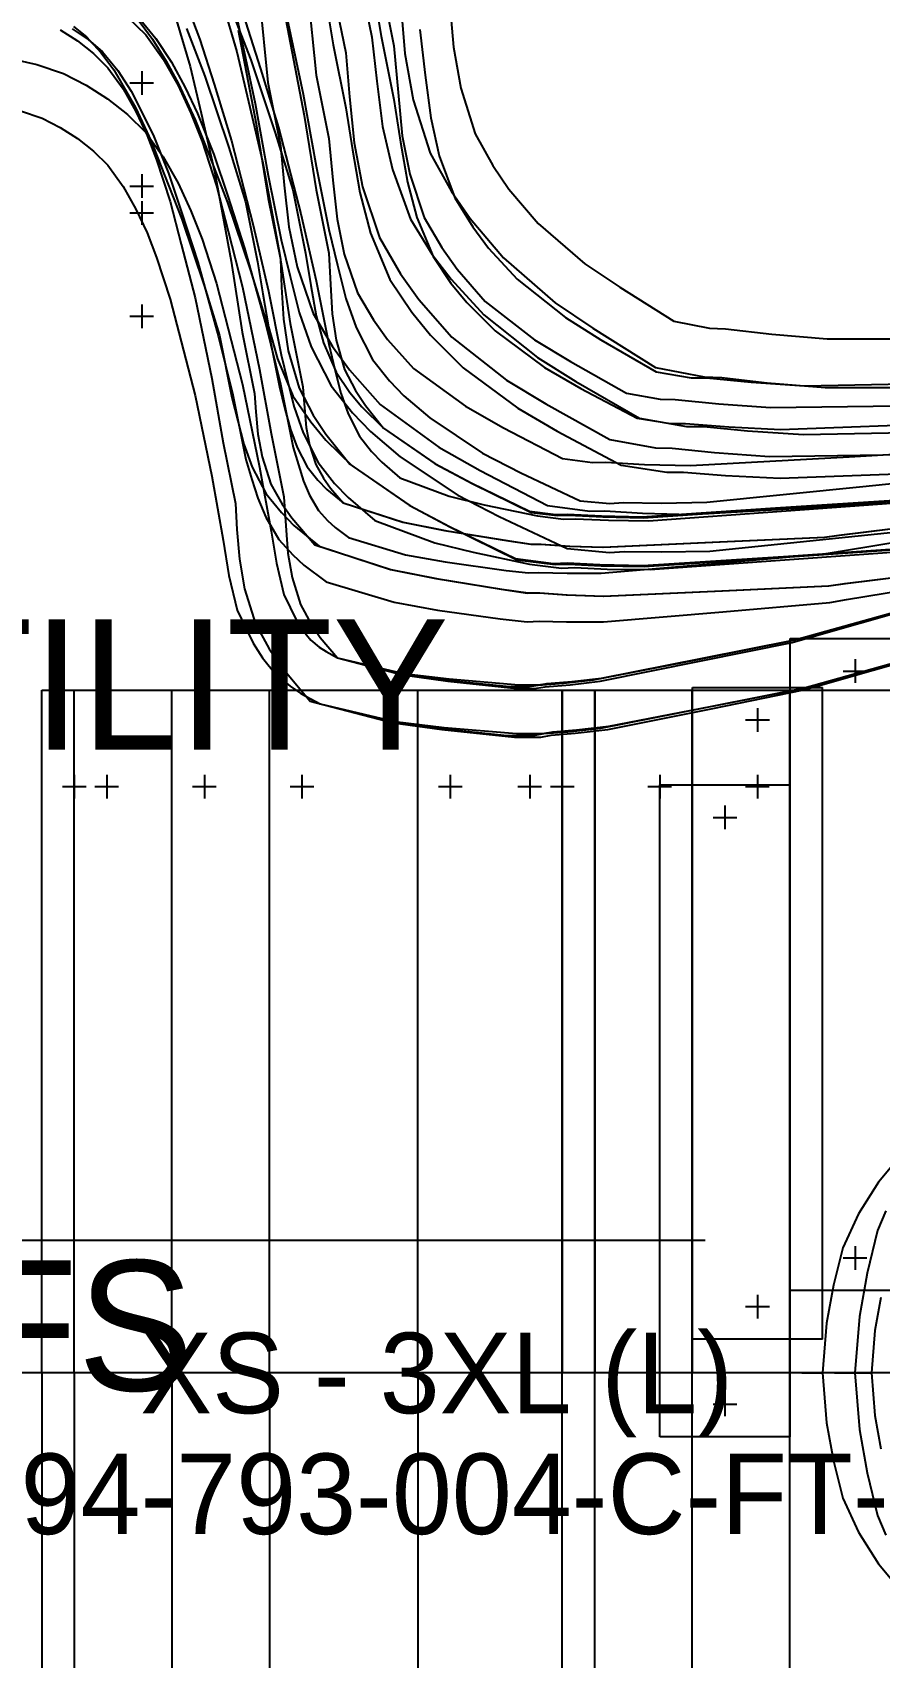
# Model space of a CAD drawing. Header units: inches. Extents: x 0 to 24.5, y 0 to 33.4.
# Drawn here: x 9.66 to 16.17, y 14.52 to 27.02 of the extents above; entities that cross this region are included whole.
import ezdxf
from ezdxf.enums import TextEntityAlignment as Align

# ---------------------------------------------------------------- set-up
doc = ezdxf.new("R2010")
doc.units = ezdxf.units.IN

msp = doc.modelspace()

# ---------------------------------------------------------------- linework, layer by layer
at = {"layer": 'T001L001'}
for points in [[(11.87, 27.539), (11.972, 26.922), (12.07, 26.438), (12.12, 26.114), (12.176, 25.786), (12.259, 25.475), (12.407, 25.117), (12.576, 24.866), (12.72, 24.689), (12.97, 24.44), (13.39, 24.128), (13.692, 23.953), (14.186, 23.691), (14.536, 23.636), (14.665, 23.636), (14.988, 23.611), (15.407, 23.591), (16.791, 23.642)], [(12.239, 27.605), (12.341, 26.99), (12.439, 26.503), (12.49, 26.174), (12.543, 25.867), (12.615, 25.595), (12.739, 25.295), (12.877, 25.09), (12.999, 24.941), (13.216, 24.724), (13.596, 24.442), (13.874, 24.281), (14.307, 24.051), (14.564, 24.011), (14.679, 24.011), (15.012, 23.985), (15.409, 23.966), (16.776, 24.017)], [(12.169, 27.472), (12.269, 26.982), (12.307, 26.644), (12.352, 26.295), (12.427, 25.964), (12.567, 25.582), (12.733, 25.311), (12.878, 25.12), (13.13, 24.846), (13.541, 24.518), (13.837, 24.333), (14.325, 24.051), (14.687, 23.988), (14.82, 23.987), (15.155, 23.954), (15.587, 23.926), (17.02, 23.955)], [(12.341, 27.401), (12.439, 26.914), (12.47, 26.557), (12.503, 26.224), (12.561, 25.927), (12.672, 25.596), (12.806, 25.365), (12.925, 25.197), (13.141, 24.948), (13.518, 24.655), (13.795, 24.487), (14.226, 24.245), (14.485, 24.198), (14.6, 24.196), (14.935, 24.162), (15.334, 24.133), (16.714, 24.153)], [(10.821, 27.297), (10.948, 26.963), (11.056, 26.621), (11.19, 26.185), (11.358, 25.535), (11.474, 25.028), (11.573, 24.54), (11.62, 24.338), (11.671, 24.137), (11.741, 23.939), (11.856, 23.71), (11.982, 23.55), (12.087, 23.441), (12.291, 23.266), (12.753, 23.093), (13.047, 23.021), (13.48, 22.93), (13.727, 22.899), (13.83, 22.904), (14.078, 22.892), (14.407, 22.888), (15.48, 22.965), (16.442, 23.035)], [(11.12, 27.243), (11.232, 26.868), (11.322, 26.487), (11.431, 26.015), (11.558, 25.32), (11.641, 24.78), (11.739, 24.293), (11.751, 24.132), (11.765, 23.981), (11.79, 23.846), (11.838, 23.696), (11.898, 23.591), (11.951, 23.515), (12.048, 23.401), (12.509, 23.252), (12.832, 23.189), (13.327, 23.108), (13.496, 23.083), (13.571, 23.084), (13.79, 23.069), (14.05, 23.059), (14.946, 23.1), (15.75, 23.138), (15.863, 23.152), (17.519, 23.358)], [(11.405, 27.281), (11.47, 26.634), (11.568, 26.149), (11.596, 25.843), (11.631, 25.523), (11.694, 25.215), (11.817, 24.858), (11.967, 24.604), (12.097, 24.423), (12.334, 24.156), (12.784, 23.828), (13.101, 23.649), (13.618, 23.381), (13.944, 23.336), (14.06, 23.339), (14.348, 23.322), (14.723, 23.312), (15.959, 23.382), (17.066, 23.446)], [(11.589, 27.255), (11.74, 26.544), (11.841, 25.99), (11.939, 25.503), (12.004, 25.229), (12.069, 24.973), (12.149, 24.749), (12.273, 24.504), (12.404, 24.34), (12.516, 24.223), (12.714, 24.054), (13.119, 23.783), (13.413, 23.632), (13.87, 23.417), (14.099, 23.396), (14.2, 23.403), (14.494, 23.399), (14.843, 23.405), (16.042, 23.527), (17.117, 23.638)], [(11.778, 27.323), (11.841, 26.69), (11.939, 26.203), (11.969, 25.881), (12.002, 25.581), (12.057, 25.314), (12.159, 25.016), (12.281, 24.809), (12.39, 24.658), (12.588, 24.435), (12.988, 24.144), (13.28, 23.979), (13.734, 23.743), (13.964, 23.712), (14.067, 23.714), (14.364, 23.697), (14.718, 23.687), (15.937, 23.756), (17.03, 23.819)], [(11.969, 27.347), (12.068, 26.861), (12.096, 26.522), (12.132, 26.169), (12.198, 25.831), (12.329, 25.441), (12.489, 25.163), (12.63, 24.965), (12.883, 24.675), (13.305, 24.345), (13.606, 24.163), (14.097, 23.887), (14.448, 23.823), (14.578, 23.821), (14.903, 23.788), (15.324, 23.758), (16.72, 23.778)], [(12.865, 27.256), (12.896, 26.904), (12.952, 26.59), (13.064, 26.239), (13.2, 25.994), (13.323, 25.814), (13.548, 25.548), (13.907, 25.238), (14.174, 25.058), (14.589, 24.797), (14.864, 24.743), (14.987, 24.739), (15.343, 24.698), (15.768, 24.662), (17.237, 24.662)], [(10.392, 27.136), (10.531, 26.999), (10.666, 26.811), (10.78, 26.609), (10.878, 26.397), (10.964, 26.179), (11.074, 25.838), (11.165, 25.49), (11.275, 25.06), (11.406, 24.426), (11.494, 23.933), (11.592, 23.446), (11.607, 23.223), (11.623, 23.014), (11.656, 22.828), (11.721, 22.62), (11.801, 22.474), (11.873, 22.367), (12.005, 22.209), (12.505, 22.079), (12.852, 22.03), (13.384, 21.974), (13.535, 21.975), (13.601, 21.986), (13.794, 22.002), (14.023, 22.029), (14.801, 22.186), (15.499, 22.328), (15.596, 22.355), (16.865, 22.716)], [(10.466, 27.126), (10.583, 26.967), (10.688, 26.798), (10.783, 26.623), (10.911, 26.346), (11.023, 26.062), (11.16, 25.709), (11.336, 25.188), (11.461, 24.78), (11.559, 24.293), (11.601, 24.124), (11.643, 23.966), (11.694, 23.827), (11.772, 23.677), (11.854, 23.576), (11.924, 23.504), (12.048, 23.401), (12.507, 23.253), (12.828, 23.189), (13.32, 23.108), (13.49, 23.083), (13.565, 23.084), (13.784, 23.069), (14.044, 23.059), (14.942, 23.1), (15.747, 23.138), (15.859, 23.152), (17.519, 23.358)], [(10.471, 27.141), (10.609, 26.972), (10.729, 26.788), (10.835, 26.595), (10.929, 26.394), (11.054, 26.08), (11.161, 25.759), (11.291, 25.36), (11.453, 24.772), (11.566, 24.313), (11.664, 23.826), (11.705, 23.693), (11.744, 23.568), (11.791, 23.46), (11.859, 23.343), (11.929, 23.266), (11.988, 23.211), (12.09, 23.134), (12.528, 23.002), (12.833, 22.948), (13.301, 22.881), (13.473, 22.862), (13.549, 22.866), (13.77, 22.86), (14.032, 22.86), (14.934, 22.938), (15.743, 23.008), (15.856, 23.027), (17.529, 23.303)], [(11.191, 27.188), (11.338, 26.808), (11.527, 26.246), (11.661, 25.807), (11.759, 25.32), (11.8, 25.071), (11.841, 24.838), (11.898, 24.632), (11.994, 24.406), (12.1, 24.25), (12.193, 24.138), (12.359, 23.975), (12.756, 23.701), (13.044, 23.547), (13.493, 23.328), (13.695, 23.303), (13.784, 23.306), (14.044, 23.293), (14.353, 23.287), (15.418, 23.358), (16.372, 23.422)], [(11.224, 27.169), (11.372, 26.471), (11.473, 25.919), (11.573, 25.423), (11.64, 25.14), (11.71, 24.864), (11.803, 24.6), (11.956, 24.3), (12.121, 24.093), (12.258, 23.95), (12.487, 23.755), (12.929, 23.459), (13.248, 23.295), (13.77, 23.049), (14.095, 23.02), (14.21, 23.028), (14.494, 23.024), (14.866, 23.03), (16.081, 23.154), (17.17, 23.267)], [(11.609, 27.114), (11.749, 26.379), (11.841, 25.807), (11.939, 25.32), (11.95, 25.079), (11.963, 24.853), (11.994, 24.651), (12.06, 24.425), (12.143, 24.266), (12.219, 24.149), (12.359, 23.975), (12.752, 23.704), (13.037, 23.553), (13.481, 23.337), (13.683, 23.311), (13.772, 23.314), (14.033, 23.301), (14.343, 23.294), (15.409, 23.364), (16.365, 23.427)], [(12.491, 27.227), (12.523, 26.855), (12.587, 26.5), (12.718, 26.09), (12.881, 25.796), (13.025, 25.587), (13.28, 25.284), (13.679, 24.94), (13.968, 24.744), (14.448, 24.442), (14.822, 24.369), (14.96, 24.365), (15.306, 24.325), (15.752, 24.287), (17.238, 24.287)], [(9.874, 27.037), (10.006, 26.952), (10.13, 26.856), (10.241, 26.746), (10.357, 26.583), (10.455, 26.409), (10.541, 26.226), (10.615, 26.037), (10.718, 25.717), (10.803, 25.391), (10.91, 24.976), (11.038, 24.356), (11.126, 23.863), (11.22, 23.397), (11.232, 23.196), (11.251, 22.967), (11.29, 22.74), (11.374, 22.472), (11.481, 22.278), (11.574, 22.141), (11.795, 21.877), (12.432, 21.71), (12.806, 21.658), (13.365, 21.599), (13.568, 21.6), (13.648, 21.614), (13.831, 21.629), (14.082, 21.658), (14.876, 21.818), (15.588, 21.963), (15.699, 21.995), (16.968, 22.356)], [(9.967, 27.045), (10.088, 26.964), (10.198, 26.869), (10.316, 26.724), (10.418, 26.567), (10.589, 26.231), (10.706, 25.937), (10.806, 25.636), (10.931, 25.252), (11.09, 24.677), (11.2, 24.231), (11.3, 23.735), (11.347, 23.581), (11.393, 23.437), (11.455, 23.291), (11.555, 23.12), (11.662, 23.002), (11.747, 22.923), (11.918, 22.794), (12.441, 22.637), (12.774, 22.577), (13.255, 22.509), (13.463, 22.486), (13.554, 22.491), (13.764, 22.485), (14.049, 22.485), (14.967, 22.564), (15.79, 22.636), (15.917, 22.657), (17.59, 22.933)], [(9.975, 27.063), (10.075, 26.985), (10.187, 26.863), (10.285, 26.729), (10.453, 26.44), (10.572, 26.183), (10.676, 25.92), (10.808, 25.581), (10.979, 25.073), (11.097, 24.687), (11.193, 24.211), (11.238, 24.031), (11.285, 23.853), (11.35, 23.676), (11.457, 23.47), (11.574, 23.326), (11.669, 23.228), (11.863, 23.067), (12.412, 22.889), (12.761, 22.82), (13.263, 22.737), (13.465, 22.707), (13.555, 22.709), (13.763, 22.694), (14.046, 22.683), (14.96, 22.725), (15.779, 22.764), (15.905, 22.78), (17.566, 22.986)], [(10.768, 27.109), (10.873, 26.756), (10.958, 26.396), (11.063, 25.939), (11.188, 25.258), (11.272, 24.714), (11.367, 24.242), (11.378, 24.101), (11.393, 23.93), (11.426, 23.754), (11.493, 23.545), (11.579, 23.392), (11.653, 23.285), (11.831, 23.077), (12.415, 22.889), (12.765, 22.82), (13.269, 22.737), (13.471, 22.708), (13.561, 22.709), (13.769, 22.694), (14.051, 22.683), (14.964, 22.725), (15.782, 22.764), (15.909, 22.78), (17.566, 22.986)], [(10.844, 27.047), (10.985, 26.681), (11.17, 26.132), (11.297, 25.715), (11.39, 25.253), (11.43, 25.008), (11.475, 24.755), (11.543, 24.509), (11.663, 24.225), (11.8, 24.024), (11.916, 23.884), (12.119, 23.685), (12.56, 23.38), (12.874, 23.213), (13.384, 22.964), (13.678, 22.927), (13.781, 22.93), (14.031, 22.918), (14.362, 22.912), (15.443, 22.984), (16.412, 23.049)], [(11.242, 27.035), (11.379, 26.314), (11.472, 25.74), (11.566, 25.275), (11.575, 25.059), (11.59, 24.813), (11.627, 24.57), (11.71, 24.284), (11.819, 24.076), (11.915, 23.929), (12.1, 23.698), (12.557, 23.383), (12.867, 23.219), (13.372, 22.973), (13.665, 22.935), (13.769, 22.939), (14.02, 22.926), (14.351, 22.919), (15.434, 22.989), (16.404, 23.054)], [(11.298, 27.1), (11.412, 26.737), (11.551, 26.288), (11.722, 25.624), (11.841, 25.107), (11.939, 24.62), (11.985, 24.426), (12.03, 24.245), (12.086, 24.086), (12.174, 23.913), (12.266, 23.797), (12.345, 23.714), (12.484, 23.594), (12.864, 23.452), (13.131, 23.386), (13.541, 23.3), (13.742, 23.275), (13.831, 23.279), (14.089, 23.267), (14.396, 23.263), (15.453, 23.339), (16.4, 23.408)], [(12.639, 27.04), (12.679, 26.689), (12.722, 26.361), (12.787, 26.07), (12.906, 25.747), (13.044, 25.523), (13.166, 25.36), (13.387, 25.121), (13.757, 24.825), (14.03, 24.655), (14.455, 24.409), (14.722, 24.363), (14.84, 24.361), (15.185, 24.328), (15.595, 24.301), (17.012, 24.329)], [(9.479, 26.819), (9.693, 26.772), (9.899, 26.702), (10.073, 26.612), (10.238, 26.506), (10.392, 26.386), (10.531, 26.249), (10.666, 26.061), (10.78, 25.859), (10.878, 25.647), (10.964, 25.429), (11.074, 25.088), (11.165, 24.74), (11.275, 24.31), (11.406, 23.676), (11.494, 23.183), (11.535, 22.938), (11.592, 22.696), (11.64, 22.597), (11.685, 22.506), (11.734, 22.427), (11.801, 22.344), (11.864, 22.292), (11.917, 22.257), (12.005, 22.209), (12.485, 22.086), (12.817, 22.04), (13.327, 21.988), (13.48, 21.988), (13.546, 21.999), (13.741, 22.014), (13.973, 22.04), (14.761, 22.194), (15.467, 22.334), (15.565, 22.361), (16.863, 22.723)], [(9.479, 26.819), (9.693, 26.772), (9.899, 26.702), (10.073, 26.612), (10.238, 26.506), (10.392, 26.386), (10.531, 26.249), (10.666, 26.061), (10.78, 25.859), (10.878, 25.647), (10.964, 25.429), (11.074, 25.088), (11.165, 24.74), (11.275, 24.31), (11.406, 23.676), (11.494, 23.183), (11.535, 22.938), (11.592, 22.696), (11.64, 22.597), (11.685, 22.506), (11.734, 22.427), (11.801, 22.344), (11.864, 22.292), (11.917, 22.257), (12.005, 22.209), (12.512, 22.089), (12.862, 22.047), (13.398, 22.002), (13.549, 22.002), (13.614, 22.013), (13.806, 22.028), (14.035, 22.054), (14.811, 22.206), (15.507, 22.344), (15.603, 22.371), (16.863, 22.723)], [(10.409, 26.63), (10.59, 26.63)], [(10.409, 26.63), (10.59, 26.63)], [(10.409, 26.63), (10.59, 26.63)], [(10.409, 26.63), (10.59, 26.63)], [(10.409, 26.63), (10.59, 26.63)], [(10.409, 26.63), (10.59, 26.63)], [(10.5, 26.721), (10.5, 26.539)], [(10.5, 26.721), (10.5, 26.539)], [(10.5, 26.721), (10.5, 26.539)], [(10.5, 26.721), (10.5, 26.539)], [(10.5, 26.721), (10.5, 26.539)], [(10.5, 26.721), (10.5, 26.539)], [(9.569, 26.415), (9.734, 26.359), (9.874, 26.287), (10.006, 26.202), (10.13, 26.106), (10.241, 25.996), (10.357, 25.833), (10.455, 25.659), (10.541, 25.476), (10.615, 25.287), (10.718, 24.967), (10.803, 24.641), (10.91, 24.226), (11.038, 23.606), (11.126, 23.113), (11.171, 22.843), (11.234, 22.577), (11.302, 22.433), (11.357, 22.323), (11.428, 22.209), (11.534, 22.078), (11.64, 21.991), (11.722, 21.936), (11.868, 21.857), (12.413, 21.717), (12.773, 21.668), (13.308, 21.613), (13.511, 21.613), (13.591, 21.627), (13.776, 21.641), (14.03, 21.669), (14.833, 21.827), (15.554, 21.969), (15.665, 22), (16.964, 22.362)], [(9.569, 26.415), (9.734, 26.359), (9.874, 26.287), (10.006, 26.202), (10.13, 26.106), (10.241, 25.996), (10.357, 25.833), (10.455, 25.659), (10.541, 25.476), (10.615, 25.287), (10.718, 24.967), (10.803, 24.641), (10.91, 24.226), (11.038, 23.606), (11.126, 23.113), (11.171, 22.843), (11.234, 22.577), (11.302, 22.433), (11.357, 22.323), (11.428, 22.209), (11.534, 22.078), (11.64, 21.991), (11.722, 21.936), (11.871, 21.856), (12.446, 21.719), (12.824, 21.674), (13.382, 21.627), (13.58, 21.627), (13.659, 21.641), (13.842, 21.655), (14.091, 21.683), (14.884, 21.838), (15.594, 21.979), (15.704, 22.01), (16.964, 22.362)], [(10.5, 25.927), (10.5, 25.745)], [(10.5, 25.927), (10.5, 25.745)], [(10.5, 25.927), (10.5, 25.745)], [(10.5, 25.927), (10.5, 25.745)], [(10.5, 25.927), (10.5, 25.745)], [(10.5, 25.927), (10.5, 25.745)], [(10.5, 25.927), (10.5, 25.745)], [(10.5, 25.927), (10.5, 25.745)], [(10.5, 25.927), (10.5, 25.745)], [(10.409, 25.836), (10.59, 25.836)], [(10.409, 25.836), (10.59, 25.836)], [(10.409, 25.836), (10.59, 25.836)], [(10.409, 25.836), (10.59, 25.836)], [(10.409, 25.836), (10.59, 25.836)], [(10.409, 25.836), (10.59, 25.836)], [(10.409, 25.836), (10.59, 25.836)], [(10.409, 25.836), (10.59, 25.836)], [(10.409, 25.836), (10.59, 25.836)], [(10.409, 25.63), (10.59, 25.63)], [(10.409, 25.63), (10.59, 25.63)], [(10.409, 25.63), (10.59, 25.63)], [(10.409, 25.63), (10.59, 25.63)], [(10.409, 25.63), (10.59, 25.63)], [(10.409, 25.63), (10.59, 25.63)], [(10.5, 25.721), (10.5, 25.539)], [(10.5, 25.721), (10.5, 25.539)], [(10.5, 25.721), (10.5, 25.539)], [(10.5, 25.721), (10.5, 25.539)], [(10.5, 25.721), (10.5, 25.539)], [(10.5, 25.721), (10.5, 25.539)], [(10.5, 24.927), (10.5, 24.745)], [(10.5, 24.927), (10.5, 24.745)], [(10.5, 24.927), (10.5, 24.745)], [(10.5, 24.927), (10.5, 24.745)], [(10.5, 24.927), (10.5, 24.745)], [(10.5, 24.927), (10.5, 24.745)], [(10.5, 24.927), (10.5, 24.745)], [(10.5, 24.927), (10.5, 24.745)], [(10.5, 24.927), (10.5, 24.745)], [(10.409, 24.836), (10.59, 24.836)], [(10.409, 24.836), (10.59, 24.836)], [(10.409, 24.836), (10.59, 24.836)], [(10.409, 24.836), (10.59, 24.836)], [(10.409, 24.836), (10.59, 24.836)], [(10.409, 24.836), (10.59, 24.836)], [(10.409, 24.836), (10.59, 24.836)], [(10.409, 24.836), (10.59, 24.836)], [(10.409, 24.836), (10.59, 24.836)], [(15.483, 22.357), (16.483, 22.357)], [(15.483, 17.346), (15.483, 22.357)], [(15.483, 22.357), (16.483, 22.357)], [(15.483, 17.346), (15.483, 22.357)], [(15.483, 22.357), (16.483, 22.357)], [(15.483, 17.346), (15.483, 22.357)], [(15.983, 22.198), (15.983, 22.016)], [(15.983, 22.198), (15.983, 22.016)], [(15.983, 22.198), (15.983, 22.016)], [(15.892, 22.107), (16.074, 22.107)], [(15.892, 22.107), (16.074, 22.107)], [(15.892, 22.107), (16.074, 22.107)], [(9.732, 21.961), (13.732, 21.961)], [(9.732, 16.711), (9.732, 21.961)], [(9.732, 21.961), (13.732, 21.961)], [(9.732, 16.711), (9.732, 21.961)], [(9.732, 21.961), (13.732, 21.961)], [(9.732, 16.711), (9.732, 21.961)], [(9.982, 21.961), (13.982, 21.961)], [(9.982, 16.711), (9.982, 21.961)], [(9.982, 21.961), (13.982, 21.961)], [(9.982, 16.711), (9.982, 21.961)], [(9.982, 21.961), (13.982, 21.961)], [(9.982, 16.711), (9.982, 21.961)], [(10.732, 21.961), (14.732, 21.961)], [(10.732, 16.711), (10.732, 21.961)], [(10.732, 21.961), (14.732, 21.961)], [(10.732, 16.711), (10.732, 21.961)], [(10.732, 21.961), (14.732, 21.961)], [(10.732, 16.711), (10.732, 21.961)], [(11.482, 21.961), (15.482, 21.961)], [(11.482, 16.711), (11.482, 21.961)], [(11.482, 21.961), (15.482, 21.961)], [(11.482, 16.711), (11.482, 21.961)], [(12.622, 21.961), (16.622, 21.961)], [(12.622, 16.711), (12.622, 21.961)], [(12.622, 21.961), (16.622, 21.961)], [(12.622, 16.711), (12.622, 21.961)], [(12.622, 21.961), (16.622, 21.961)], [(12.622, 16.711), (12.622, 21.961)], [(12.622, 21.961), (16.622, 21.961)], [(12.622, 16.711), (12.622, 21.961)], [(13.732, 21.961), (13.732, 16.711)], [(13.732, 16.711), (13.732, 21.961)], [(13.732, 21.961), (13.732, 16.711)], [(13.732, 16.711), (13.732, 21.961)], [(13.732, 21.961), (13.732, 16.711)], [(13.732, 16.711), (13.732, 21.961)], [(13.982, 21.961), (13.982, 16.711)], [(13.982, 16.711), (13.982, 21.961)], [(13.982, 21.961), (13.982, 16.711)], [(13.982, 16.711), (13.982, 21.961)], [(13.982, 21.961), (13.982, 16.711)], [(13.982, 16.711), (13.982, 21.961)], [(14.732, 21.961), (14.732, 16.711)], [(14.732, 16.711), (14.732, 21.961)], [(14.732, 21.961), (14.732, 16.711)], [(14.732, 16.711), (14.732, 21.961)], [(14.732, 21.961), (14.732, 16.711)], [(14.732, 16.711), (14.732, 21.961)], [(14.733, 21.982), (15.733, 21.982)], [(14.733, 16.971), (14.733, 21.982)], [(14.733, 21.982), (15.733, 21.982)], [(14.733, 16.971), (14.733, 21.982)], [(14.733, 21.982), (15.733, 21.982)], [(14.733, 16.971), (14.733, 21.982)], [(15.482, 21.961), (15.482, 16.711)], [(15.482, 16.711), (15.482, 21.961)], [(15.482, 21.961), (15.482, 16.711)], [(15.482, 16.711), (15.482, 21.961)], [(15.733, 16.971), (15.733, 21.982)], [(15.733, 16.971), (15.733, 21.982)], [(15.733, 16.971), (15.733, 21.982)], [(15.233, 21.823), (15.233, 21.641)], [(15.233, 21.823), (15.233, 21.641)], [(15.233, 21.823), (15.233, 21.641)], [(15.142, 21.732), (15.324, 21.732)], [(15.142, 21.732), (15.324, 21.732)], [(15.142, 21.732), (15.324, 21.732)], [(9.982, 21.31), (9.982, 21.128)], [(9.982, 21.31), (9.982, 21.128)], [(9.982, 21.31), (9.982, 21.128)], [(10.232, 21.31), (10.232, 21.128)], [(10.232, 21.31), (10.232, 21.128)], [(10.232, 21.31), (10.232, 21.128)], [(10.982, 21.31), (10.982, 21.128)], [(10.982, 21.31), (10.982, 21.128)], [(10.982, 21.31), (10.982, 21.128)], [(11.732, 21.31), (11.732, 21.128)], [(11.732, 21.31), (11.732, 21.128)], [(12.872, 21.31), (12.872, 21.128)], [(12.872, 21.31), (12.872, 21.128)], [(12.872, 21.31), (12.872, 21.128)], [(12.872, 21.31), (12.872, 21.128)], [(13.482, 21.31), (13.482, 21.128)], [(13.482, 21.31), (13.482, 21.128)], [(13.482, 21.31), (13.482, 21.128)], [(13.732, 21.31), (13.732, 21.128)], [(13.732, 21.31), (13.732, 21.128)], [(13.732, 21.31), (13.732, 21.128)], [(14.482, 21.31), (14.482, 21.128)], [(14.482, 21.31), (14.482, 21.128)], [(14.482, 21.31), (14.482, 21.128)], [(15.232, 21.31), (15.232, 21.128)], [(15.232, 21.31), (15.232, 21.128)], [(9.891, 21.219), (10.073, 21.219)], [(9.891, 21.219), (10.073, 21.219)], [(9.891, 21.219), (10.073, 21.219)], [(10.141, 21.219), (10.323, 21.219)], [(10.141, 21.219), (10.323, 21.219)], [(10.141, 21.219), (10.323, 21.219)], [(10.891, 21.219), (11.073, 21.219)], [(10.891, 21.219), (11.073, 21.219)], [(10.891, 21.219), (11.073, 21.219)], [(11.641, 21.219), (11.823, 21.219)], [(11.641, 21.219), (11.823, 21.219)], [(12.781, 21.219), (12.963, 21.219)], [(12.781, 21.219), (12.963, 21.219)], [(12.781, 21.219), (12.963, 21.219)], [(12.781, 21.219), (12.963, 21.219)], [(13.391, 21.219), (13.573, 21.219)], [(13.391, 21.219), (13.573, 21.219)], [(13.391, 21.219), (13.573, 21.219)], [(13.641, 21.219), (13.823, 21.219)], [(13.641, 21.219), (13.823, 21.219)], [(13.641, 21.219), (13.823, 21.219)], [(14.391, 21.219), (14.573, 21.219)], [(14.391, 21.219), (14.573, 21.219)], [(14.391, 21.219), (14.573, 21.219)], [(14.483, 21.232), (15.483, 21.232)], [(14.483, 16.221), (14.483, 21.232)], [(14.483, 21.232), (15.483, 21.232)], [(14.483, 16.221), (14.483, 21.232)], [(14.483, 21.232), (15.483, 21.232)], [(14.483, 16.221), (14.483, 21.232)], [(15.141, 21.219), (15.323, 21.219)], [(15.141, 21.219), (15.323, 21.219)], [(15.483, 16.221), (15.483, 21.232)], [(15.483, 16.221), (15.483, 21.232)], [(15.483, 16.221), (15.483, 21.232)], [(14.983, 21.073), (14.983, 20.891)], [(14.983, 21.073), (14.983, 20.891)], [(14.983, 21.073), (14.983, 20.891)], [(14.892, 20.982), (15.074, 20.982)], [(14.892, 20.982), (15.074, 20.982)], [(14.892, 20.982), (15.074, 20.982)], [(16.357, 18.411), (16.164, 18.179), (16.01, 17.935), (15.889, 17.674), (15.817, 17.386), (15.764, 17.093), (15.732, 16.711), (15.574, 16.711), (15.732, 16.711), (15.764, 16.328), (15.817, 16.035), (15.889, 15.748), (16.01, 15.486), (16.164, 15.243), (16.357, 15.01)], [(16.357, 18.411), (16.164, 18.179), (16.01, 17.935), (15.889, 17.674), (15.817, 17.386), (15.764, 17.093), (15.732, 16.711), (15.574, 16.711), (15.732, 16.711), (15.764, 16.328), (15.817, 16.035), (15.889, 15.748), (16.01, 15.486), (16.164, 15.243), (16.357, 15.01)], [(16.357, 18.411), (16.164, 18.179), (16.01, 17.935), (15.889, 17.674), (15.817, 17.386), (15.764, 17.093), (15.732, 16.711), (15.574, 16.711), (15.732, 16.711), (15.764, 16.328), (15.817, 16.035), (15.889, 15.748), (16.01, 15.486), (16.164, 15.243), (16.357, 15.01)], [(16.218, 17.957), (16.156, 17.806), (16.075, 17.478), (16.017, 17.144), (15.982, 16.711), (15.824, 16.711), (15.982, 16.711), (16.017, 16.277), (16.075, 15.943), (16.156, 15.616), (16.218, 15.465)], [(16.218, 17.957), (16.156, 17.806), (16.075, 17.478), (16.017, 17.144), (15.982, 16.711), (15.824, 16.711), (15.982, 16.711), (16.017, 16.277), (16.075, 15.943), (16.156, 15.616), (16.218, 15.465)], [(16.218, 17.957), (16.156, 17.806), (16.075, 17.478), (16.017, 17.144), (15.982, 16.711), (15.824, 16.711), (15.982, 16.711), (16.017, 16.277), (16.075, 15.943), (16.156, 15.616), (16.218, 15.465)], [(7.804, 17.731), (14.832, 17.731)], [(15.983, 17.687), (15.983, 17.505)], [(15.983, 17.687), (15.983, 17.505)], [(15.983, 17.687), (15.983, 17.505)], [(15.892, 17.596), (16.074, 17.596)], [(15.892, 17.596), (16.074, 17.596)], [(15.892, 17.596), (16.074, 17.596)], [(15.233, 17.312), (15.233, 17.13)], [(15.233, 17.312), (15.233, 17.13)], [(15.233, 17.312), (15.233, 17.13)], [(16.483, 17.346), (15.483, 17.346)], [(16.483, 17.346), (15.483, 17.346)], [(16.483, 17.346), (15.483, 17.346)], [(16.182, 17.292), (16.136, 17.038), (16.108, 16.711), (15.951, 16.711), (16.108, 16.711), (16.136, 16.384), (16.182, 16.129)], [(16.182, 17.292), (16.136, 17.038), (16.108, 16.711), (15.951, 16.711), (16.108, 16.711), (16.136, 16.384), (16.182, 16.129)], [(16.182, 17.292), (16.136, 17.038), (16.108, 16.711), (15.951, 16.711), (16.108, 16.711), (16.136, 16.384), (16.182, 16.129)], [(15.142, 17.221), (15.324, 17.221)], [(15.142, 17.221), (15.324, 17.221)], [(15.142, 17.221), (15.324, 17.221)], [(15.733, 16.971), (14.733, 16.971)], [(15.733, 16.971), (14.733, 16.971)], [(15.733, 16.971), (14.733, 16.971)], [(17.108, 16.711), (0, 16.711)], [(16.358, 16.711), (0, 16.711)], [(16.108, 16.711), (0, 16.711)], [(16.108, 16.711), (1, 16.711)], [(16.358, 16.711), (1, 16.711)], [(16.358, 16.711), (1, 16.711)], [(17.108, 16.711), (1, 16.711)], [(17.108, 16.711), (1, 16.711)], [(16.108, 16.711), (1, 16.711)], [(17.858, 16.711), (1, 16.711)], [(17.858, 16.711), (1, 16.711)], [(18.998, 16.711), (1, 16.711)], [(18.998, 16.711), (1, 16.711)], [(18.998, 16.711), (1, 16.711)], [(18.998, 16.711), (1, 16.711)], [(9.732, 16.711), (9.732, 11.46)], [(9.732, 16.711), (9.732, 11.46)], [(9.732, 16.711), (9.732, 11.46)], [(9.982, 16.711), (9.982, 11.46)], [(9.982, 16.711), (9.982, 11.46)], [(9.982, 16.711), (9.982, 11.46)], [(10.732, 16.711), (10.732, 11.46)], [(10.732, 16.711), (10.732, 11.46)], [(10.732, 16.711), (10.732, 11.46)], [(11.482, 16.711), (11.482, 11.46)], [(11.482, 16.711), (11.482, 11.46)], [(12.622, 16.711), (12.622, 11.46)], [(12.622, 16.711), (12.622, 11.46)], [(12.622, 16.711), (12.622, 11.46)], [(12.622, 16.711), (12.622, 11.46)], [(13.732, 11.688), (13.732, 16.711)], [(13.732, 11.688), (13.732, 16.711)], [(13.732, 11.688), (13.732, 16.711)], [(13.982, 11.688), (13.982, 16.711)], [(13.982, 11.688), (13.982, 16.711)], [(13.982, 11.688), (13.982, 16.711)], [(14.732, 11.688), (14.732, 16.711)], [(14.732, 11.688), (14.732, 16.711)], [(14.732, 11.688), (14.732, 16.711)], [(15.482, 11.688), (15.482, 16.711)], [(15.482, 11.688), (15.482, 16.711)], [(14.983, 16.562), (14.983, 16.38)], [(14.983, 16.562), (14.983, 16.38)], [(14.983, 16.562), (14.983, 16.38)], [(14.892, 16.471), (15.074, 16.471)], [(14.892, 16.471), (15.074, 16.471)], [(14.892, 16.471), (15.074, 16.471)], [(15.483, 16.221), (14.483, 16.221)], [(15.483, 16.221), (14.483, 16.221)], [(15.483, 16.221), (14.483, 16.221)]]:
    msp.add_lwpolyline(points, dxfattribs=at)

# ---------------------------------------------------------------- texts
at = {"layer": 'ABC'}
for s, height, p in [('LARGE UTILITY', 1.00079, (2.97, 22.004)), ('LARGE UTILITY', 1.00079, (2.97, 22.004)), ('LARGE UTILITY', 1.00079, (2.97, 22.004)), ('LARGE UTILITY', 1.00079, (2.97, 22.004)), ('LARGE UTILITY', 1.00079, (2.97, 22.004)), ('LARGE UTILITY', 1.00079, (2.97, 22.004)), ('LARGE UTILITY', 1.00079, (2.97, 22.004)), ('LARGE UTILITY', 1.00079, (2.97, 22.004)), ('LARGE UTILITY', 1.00079, (2.97, 22.004)), ('LARGE UTILITY', 1.00079, (2.97, 22.004)), ('LARGE UTILITY', 1.00079, (2.97, 22.004)), ('LARGE UTILITY', 1.00079, (2.97, 22.004)), ('LARGE UTILITY', 1.00079, (2.97, 22.004)), ('LARGE UTILITY', 1.00079, (2.97, 22.004)), ('LARGE UTILITY', 1.00079, (2.97, 22.004)), ('HANDCUFFS', 1.0008, (2.648, 17.076)), ('HANDCUFFS', 1.0008, (2.648, 17.076)), ('HANDCUFFS', 1.0008, (2.648, 17.076)), ('HANDCUFFS', 1.0008, (2.648, 17.076)), ('HANDCUFFS', 1.0008, (2.648, 17.076)), ('HANDCUFFS', 1.0008, (2.648, 17.076)), ('HANDCUFFS', 1.0008, (2.648, 17.076)), ('HANDCUFFS', 1.0008, (2.648, 17.076)), ('HANDCUFFS', 1.0008, (2.648, 17.076)), ('HANDCUFFS', 1.0008, (2.648, 17.076)), ('HANDCUFFS', 1.0008, (2.648, 17.076)), ('HANDCUFFS', 1.0008, (2.648, 17.076)), ('HANDCUFFS', 1.0008, (2.648, 17.076)), ('HANDCUFFS', 1.0008, (2.648, 17.076)), ('HANDCUFFS', 1.0008, (2.648, 17.076))]:
    msp.add_text(s, height=height, dxfattribs=at).set_placement(p, align=Align.MIDDLE_LEFT)
for s, p in [('XS - 3XL (L)', (12.767, 16.711)), ('1094-793-004-C-FT-O', (12.767, 15.782))]:
    msp.add_text(s, height=0.61929, dxfattribs=at).set_placement(p, align=Align.MIDDLE_CENTER)

doc.saveas('drawing.dxf')
